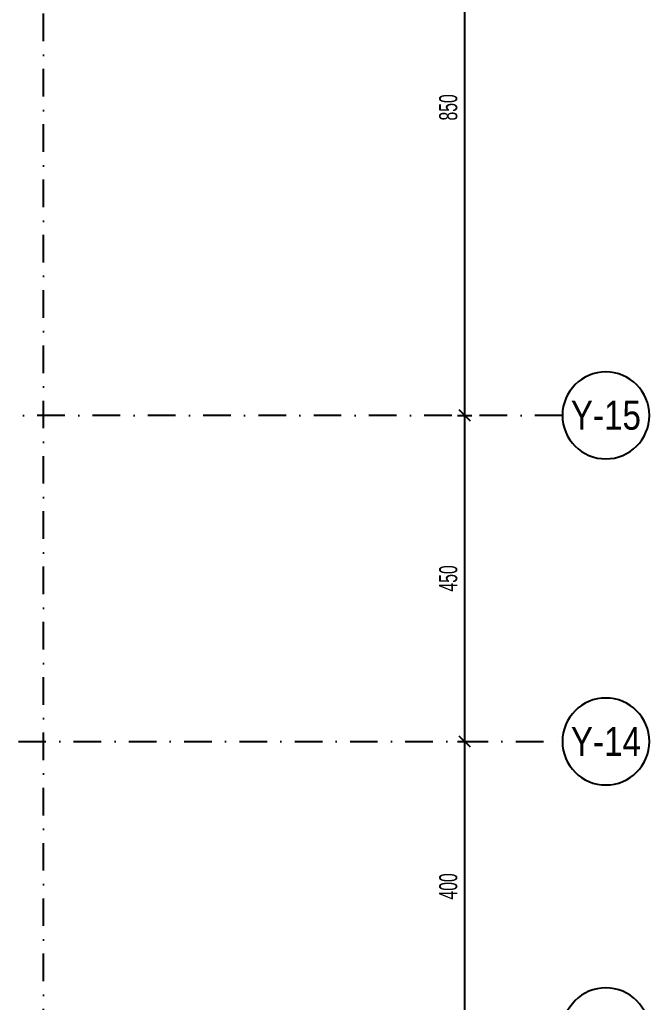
# Model space of a CAD drawing. Header units: millimetres. Extents: x -10495 to 38910, y -777 to 43288.
# Drawn here: x 6017 to 6886, y 890 to 2246 of the extents above; entities that cross this region are included whole.
import ezdxf
from ezdxf.enums import TextEntityAlignment as Align

# ---------------------------------------------------------------- set-up
doc = ezdxf.new("R2010")
doc.units = ezdxf.units.MM
doc.header["$LTSCALE"] = 100
doc.header["$PDSIZE"] = -100
doc.linetypes.add('DASHDOT', pattern=[25.4, 12.7, -6.35, 0, -6.35])
for name, color, linetype in [('AKS BALON_ULK', 9, 'Continuous'), ('AKS YAZI_ULK', 20, 'Continuous'), ('AKS_ULK', 8, 'DASHDOT'), ('OLCU DIS_ULK', 7, 'Continuous')]:
    doc.layers.add(name, color=color, linetype=linetype)
doc.styles.add('ULK-SIMPLXTW.shx', font='ARIALN.TTF')
doc.styles.add('ulkr-simplxtw.shx', font='ulkr-simplxtw.shx', dxfattribs={"width": 0.65})
doc.dimstyles.new('1-100-DIS_ULK', dxfattribs={"dimscale": 100, "dimtxt": 0.25, "dimasz": 0.15, "dimexe": 0.1, "dimexo": 0.1, "dimgap": 0.1, "dimtad": 1, "dimdec": 0, "dimzin": 9, "dimdsep": 46, "dimtxsty": 'ulkr-simplxtw.shx', "dimblk": 'OBLIQUE', "dimcen": 0.1, "dimdle": 0.11, "dimclrd": 256, "dimclre": 256, "dimclrt": 3, "dimadec": 0, "dimazin": 0, "dimtfac": 1, "dimtdec": 0, "dimtix": 1, "dimtmove": 1, "dimatfit": 3, "dimldrblk": 'OBLIQUE', "dimfxl": 1, "dimtolj": 1, "dimtzin": 12, "dimarcsym": 0})

# ---------------------------------------------------------------- blocks, each defined once
blk = doc.blocks.new('AKS SEMBOL_ULK')
at = {"layer": 'AKS BALON_ULK', "linetype": 'ByBlock'}
blk.add_circle((0, -41.2), 60, dxfattribs=at)
at = {"layer": 'AKS YAZI_ULK', "style": 'ULK-SIMPLXTW.shx'}
blk.add_attdef('1', text='', height=40, dxfattribs=at).set_placement((0, -41.2), align=Align.MIDDLE)
blk = doc.blocks.new('_Oblique')
at = {"color": 0, "linetype": 'ByBlock', "lineweight": -2}
blk.add_line((-0.5, -0.5), (0.5, 0.5), dxfattribs=at)
blk = doc.blocks.new('*D1414')
at = {"layer": 'Defpoints', "color": 0, "transparency": 16777216}
for p in [(6611.2, 1700), (6611.2, 1250), (6631.2, 1250)]:
    blk.add_point(p, dxfattribs=at)
at = {"layer": 'OLCU DIS_ULK', "lineweight": -2, "transparency": 16777216}
for p, q in [((6631.2, 1711), (6631.2, 1239)), ((6621.2, 1700), (6641.2, 1700)), ((6621.2, 1250), (6641.2, 1250))]:
    blk.add_line(p, q, dxfattribs=at)
at = {"layer": 'OLCU DIS_ULK', "lineweight": -2, "transparency": 16777216, "xscale": 15, "yscale": 15, "zscale": 15}
for p, rotation in [((6631.2, 1700), 90), ((6631.2, 1250), 270)]:
    blk.add_blockref('_Oblique', p, dxfattribs=dict(at, rotation=rotation))
at = {"layer": 'OLCU DIS_ULK', "color": 3, "transparency": 16777216, "insert": (6608.7, 1475), "char_height": 25, "attachment_point": 5, "rotation": 90, "style": 'ulkr-simplxtw.shx'}
blk.add_mtext('\\A1;450', dxfattribs=at)
blk = doc.blocks.new('*D1416')
at = {"layer": 'Defpoints', "color": 0, "transparency": 16777216}
for p in [(6611.2, 2550), (6611.2, 1700), (6631.2, 1700)]:
    blk.add_point(p, dxfattribs=at)
at = {"layer": 'OLCU DIS_ULK', "lineweight": -2, "transparency": 16777216}
for p, q in [((6621.2, 2550), (6641.2, 2550)), ((6631.2, 2561), (6631.2, 1689)), ((6621.2, 1700), (6641.2, 1700))]:
    blk.add_line(p, q, dxfattribs=at)
at = {"layer": 'OLCU DIS_ULK', "lineweight": -2, "transparency": 16777216, "xscale": 15, "yscale": 15, "zscale": 15}
for p, rotation in [((6631.2, 2550), 90), ((6631.2, 1700), 270)]:
    blk.add_blockref('_Oblique', p, dxfattribs=dict(at, rotation=rotation))
at = {"layer": 'OLCU DIS_ULK', "color": 3, "transparency": 16777216, "insert": (6608.7, 2125), "char_height": 25, "attachment_point": 5, "rotation": 90, "style": 'ulkr-simplxtw.shx'}
blk.add_mtext('\\A1;850', dxfattribs=at)
blk = doc.blocks.new('*D1384')
at = {"layer": 'Defpoints', "color": 0, "transparency": 16777216}
for p in [(6611.2, 1250), (6611.2, 850), (6631.2, 850)]:
    blk.add_point(p, dxfattribs=at)
at = {"layer": 'OLCU DIS_ULK', "lineweight": -2, "transparency": 16777216}
for p, q in [((6621.2, 1250), (6641.2, 1250)), ((6631.2, 1261), (6631.2, 839)), ((6621.2, 850), (6641.2, 850))]:
    blk.add_line(p, q, dxfattribs=at)
at = {"layer": 'OLCU DIS_ULK', "lineweight": -2, "transparency": 16777216, "xscale": 15, "yscale": 15, "zscale": 15}
for p, rotation in [((6631.2, 1250), 90), ((6631.2, 850), 270)]:
    blk.add_blockref('_Oblique', p, dxfattribs=dict(at, rotation=rotation))
at = {"layer": 'OLCU DIS_ULK', "color": 3, "transparency": 16777216, "insert": (6608.7, 1050), "char_height": 25, "attachment_point": 5, "rotation": 90, "style": 'ulkr-simplxtw.shx'}
blk.add_mtext('\\A1;400', dxfattribs=at)

msp = doc.modelspace()

# ---------------------------------------------------------------- linework, layer by layer
at = {"layer": 'AKS_ULK', "ltscale": 0.03}
for points in [[(6050, -606.87), (6050, 3859.14), (6075, 3859.14), (6075, 3909.14)], [(6766.16, 1700), (-775.51, 1700)], [(-775.51, 1250), (6766.16, 1250)]]:
    msp.add_lwpolyline(points, dxfattribs=at)

# ---------------------------------------------------------------- block references
at = {"layer": 'AKS_ULK', "linetype": 'ByBlock'}
ref = msp.add_blockref('AKS SEMBOL_ULK', (6826.16, 1658.75), dxfattribs=dict(at, xscale=-1, rotation=180))
ref.add_attrib('1', 'Y-15', dxfattribs={"layer": 'AKS YAZI_ULK', "height": 40, "style": 'ULK-SIMPLXTW.shx'}).set_placement((6826.16, 1700), align=Align.MIDDLE)
ref = msp.add_blockref('AKS SEMBOL_ULK', (6826.16, 1208.75), dxfattribs=dict(at, xscale=-1, rotation=180))
ref.add_attrib('1', 'Y-14', dxfattribs={"layer": 'AKS YAZI_ULK', "height": 40, "style": 'ULK-SIMPLXTW.shx'}).set_placement((6826.16, 1250), align=Align.MIDDLE)
ref = msp.add_blockref('AKS SEMBOL_ULK', (6826.16, 808.75), dxfattribs=dict(at, xscale=-1, rotation=180))
ref.add_attrib('1', 'Y-13', dxfattribs={"layer": 'AKS YAZI_ULK', "height": 40, "style": 'ULK-SIMPLXTW.shx'}).set_placement((6826.16, 850), align=Align.MIDDLE)

# ---------------------------------------------------------------- dimensions: what is measured, and where the dimension line sits
at = {"layer": 'OLCU DIS_ULK'}
for base, p1, p2, picture, middle in [((6631.16, 1700), (6611.16, 2550), (6611.16, 1700), '*D1416', (6608.66, 2125)), ((6631.16, 1250), (6611.16, 1700), (6611.16, 1250), '*D1414', (6608.66, 1475)), ((6631.16, 850), (6611.16, 1250), (6611.16, 850), '*D1384', (6608.66, 1050))]:
    dim = msp.add_linear_dim(base=base, p1=p1, p2=p2, angle=270, dimstyle='1-100-DIS_ULK', dxfattribs=at)
    dim.commit()
    dim.dimension.update_dxf_attribs({"geometry": picture, "text_midpoint": middle})

doc.saveas('drawing.dxf')
